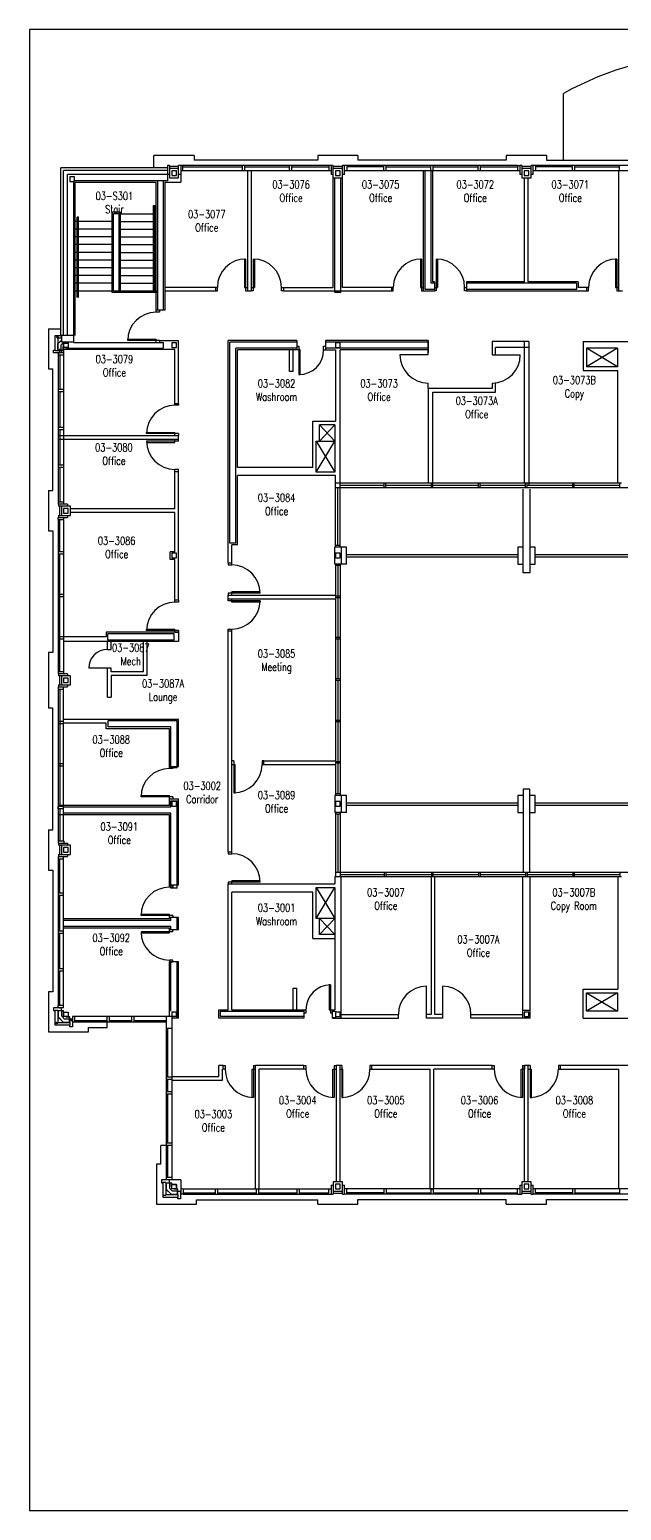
# Model space of a CAD drawing. Extents: x 11182 to 734459, y -1391328 to 152085.
# Drawn here: x 357205 to 376345, y -23176 to 24687 of the extents above; entities that cross this region are included whole.
import ezdxf
from ezdxf.enums import TextEntityAlignment as Align

# ---------------------------------------------------------------- set-up
doc = ezdxf.new("R2010")
doc.units = 0
doc.header["$LTSCALE"] = 500
doc.header["$MEASUREMENT"] = 0
doc.layers.add('0_Defpoints', color=106, linetype='CONTINUOUS', plot=False)
for name, color, linetype in [('0_room_data', 7, 'CONTINUOUS'), ('1_Wall_Exist', 251, 'CONTINUOUS'), ('3_Text', 7, 'CONTINUOUS')]:
    doc.layers.add(name, color=color, linetype=linetype)
doc.styles.add('1_200', font='simplex.shx', dxfattribs={"width": 0.75, "height": 460})

# ---------------------------------------------------------------- blocks, each defined once
blk = doc.blocks.new('room_data')
at = {"layer": '3_Text', "style": '1_200', "width": 0.75}
for tag, p in [('ROOMNUM', (0, 0)), ('ROOMUSE', (0, -575))]:
    blk.add_attdef(tag, text='', height=345, dxfattribs=at).set_placement(p, align=Align.MIDDLE_CENTER)

msp = doc.modelspace()

# ---------------------------------------------------------------- linework, layer by layer
at = {"layer": '0_Defpoints'}
msp.add_lwpolyline([(357205, 24687), (357205, -23176), (431175, -23176), (431175, 24687)], close=True, dxfattribs=at)
at = {"layer": '1_Wall_Exist'}
for p, q in [((374472, 20450), (374472, 22620)), ((362526, 20620), (361226, 20620)), ((361226, 20220), (361226, 20620)), ((362526, 20620), (362526, 20465)), ((367826, 20620), (366526, 20620)), ((366526, 20620), (366526, 20465)), ((367826, 20620), (367826, 20465)), ((373922, 20620), (372622, 20620)), ((372622, 20620), (372622, 20465)), ((373922, 20620), (373922, 20465)), ((358212, 14800), (358212, 20220)), ((361661, 20220), (358212, 20220)), ((358302, 14795), (358302, 20130)), ((361661, 20130), (358302, 20130)), ((361661, 20290), (361661, 20004)), ((361726, 20290), (361661, 20290)), ((361726, 20290), (361726, 19900)), ((362026, 20265), (361726, 20265)), ((362026, 20200), (361726, 20200)), ((361951, 20125), (361801, 20125)), ((361801, 20125), (361801, 19975)), ((361951, 19975), (361951, 20125)), ((362026, 19900), (362026, 20290)), ((362091, 20290), (362026, 20290)), ((366961, 20300), (362091, 20300)), ((362091, 20290), (362091, 19752)), ((366961, 20125), (362091, 20125)), ((362166, 20125), (362166, 20300)), ((362166, 20250), (364091, 20250)), ((366526, 20465), (362526, 20465)), ((364091, 20125), (364091, 20300)), ((364166, 20125), (364166, 20300)), ((364166, 20250), (365615, 20250)), ((364255, 20125), (364255, 16236)), ((364375, 20125), (364375, 16236)), ((365615, 20125), (365615, 20300)), ((365690, 20125), (365690, 20300)), ((365690, 20250), (366886, 20250)), ((366886, 20300), (366886, 20125)), ((366961, 20290), (366961, 20004)), ((367026, 20290), (366961, 20290)), ((367026, 16356), (367026, 20290)), ((367326, 20265), (367026, 20265)), ((367326, 20200), (367026, 20200)), ((367251, 20125), (367101, 20125)), ((367101, 20125), (367101, 19975)), ((367251, 19975), (367251, 20125)), ((367326, 16356), (367326, 20290)), ((367391, 20290), (367326, 20290)), ((372981, 20300), (367391, 20300)), ((367391, 20004), (367391, 20290)), ((373057, 20125), (367391, 20125)), ((367466, 20300), (367466, 20125)), ((368663, 20250), (367466, 20250)), ((372622, 20465), (367826, 20465)), ((368663, 20125), (368663, 20300)), ((368738, 20125), (368738, 20300)), ((368738, 20250), (370187, 20250)), ((369946, 16236), (369946, 20125)), ((369996, 16286), (369996, 20125)), ((370187, 20125), (370187, 20300)), ((370196, 16486), (370196, 20125)), ((370246, 16536), (370246, 20125)), ((370262, 20125), (370262, 20300)), ((370262, 20250), (371711, 20250)), ((371711, 20125), (371711, 20300)), ((371786, 20125), (371786, 20300)), ((371786, 20250), (372982, 20250)), ((372982, 20300), (372982, 20125)), ((372982, 20300), (373057, 20300)), ((373057, 20290), (373057, 20004)), ((373122, 20290), (373057, 20290)), ((373122, 20290), (373122, 19900)), ((373422, 20265), (373122, 20265)), ((373422, 20200), (373122, 20200)), ((373347, 20125), (373197, 20125)), ((373197, 20125), (373197, 19975)), ((373347, 19975), (373347, 20125)), ((373422, 19900), (373422, 20290)), ((373487, 20290), (373422, 20290)), ((379077, 20300), (373487, 20300)), ((373487, 20004), (373487, 20290)), ((379153, 20125), (373487, 20125)), ((373562, 20300), (373562, 20125)), ((374759, 20250), (373562, 20250)), ((373922, 20465), (378718, 20465)), ((374759, 20125), (374759, 20300)), ((374834, 20125), (374834, 20300)), ((374834, 20250), (376283, 20250)), ((376260, 16236), (376260, 20125)), ((376283, 20125), (376283, 20300)), ((358432, 14795), (358432, 20000)), ((361661, 20000), (358432, 20000)), ((358657, 19925), (358507, 19925)), ((358507, 19925), (358507, 19775)), ((358507, 19775), (358657, 19775)), ((358632, 14795), (358632, 19800)), ((361661, 19800), (358632, 19800)), ((358657, 19775), (358657, 19925)), ((358682, 14795), (358682, 19750)), ((361294, 19750), (358682, 19750)), ((361294, 15554), (361294, 19750)), ((361345, 19800), (361345, 15617)), ((361527, 19800), (361527, 15617)), ((361576, 19752), (362091, 19752)), ((361576, 19752), (361576, 15617)), ((361726, 20004), (361661, 20004)), ((361661, 20000), (361661, 19800)), ((361726, 19900), (362026, 19900)), ((361801, 19975), (361951, 19975)), ((362091, 20004), (362026, 20004)), ((367026, 20004), (366961, 20004)), ((367026, 19900), (367326, 19900)), ((367076, 16186), (367076, 19900)), ((367101, 19975), (367251, 19975)), ((367276, 16186), (367276, 19900)), ((367391, 20004), (367326, 20004)), ((373122, 20004), (373057, 20004)), ((373122, 19900), (373422, 19900)), ((373197, 19975), (373347, 19975)), ((373212, 16536), (373212, 19900)), ((373332, 16536), (373332, 19900)), ((373487, 20004), (373422, 20004)), ((359877, 16187), (359877, 18787)), ((360143, 18787), (359877, 18787)), ((359914, 16237), (359914, 18737)), ((360106, 18737), (359914, 18737)), ((360106, 16237), (360106, 18737)), ((360143, 16237), (360143, 18787)), ((360143, 18737), (361282, 18737)), ((361207, 16237), (361207, 19001)), ((361207, 19001), (361257, 19001)), ((361257, 16187), (361257, 19001)), ((359877, 18487), (358682, 18487)), ((359877, 18237), (358682, 18237)), ((358739, 16029), (358739, 18629)), ((358789, 18629), (358739, 18629)), ((358789, 16029), (358789, 18629)), ((360143, 18487), (361282, 18487)), ((360143, 18237), (361282, 18237)), ((359877, 17987), (358682, 17987)), ((359877, 17737), (358682, 17737)), ((359916, 18079), (359914, 18079)), ((360143, 17987), (361282, 17987)), ((360143, 17737), (361282, 17737)), ((359877, 17487), (358682, 17487)), ((359877, 17237), (358682, 17237)), ((360143, 17487), (361282, 17487)), ((360143, 17237), (361282, 17237)), ((364152, 17271), (364152, 16356)), ((364192, 17271), (364152, 17271)), ((364192, 17271), (364192, 16241)), ((364437, 17271), (364477, 17271)), ((364437, 17271), (364437, 16241)), ((364477, 17271), (364477, 16356)), ((369843, 17271), (369843, 16356)), ((369883, 17271), (369843, 17271)), ((369883, 17271), (369883, 16241)), ((370358, 17271), (370398, 17271)), ((370358, 17271), (370358, 16241)), ((370398, 17271), (370398, 16356)), ((376158, 17271), (376158, 16356)), ((376198, 17271), (376158, 17271)), ((376198, 17271), (376198, 16241)), ((359877, 16987), (358682, 16987)), ((360143, 16987), (361282, 16987)), ((359877, 16737), (358682, 16737)), ((359877, 16487), (358682, 16487)), ((360143, 16737), (361282, 16737)), ((360143, 16487), (361282, 16487)), ((363277, 16356), (361576, 16356)), ((363215, 16356), (363215, 16236)), ((363277, 16241), (363277, 16356)), ((364152, 16356), (364255, 16356)), ((364375, 16356), (364477, 16356)), ((365352, 16356), (367026, 16356)), ((365352, 16241), (365352, 16356)), ((365415, 16356), (365415, 16236)), ((368968, 16356), (367326, 16356)), ((368906, 16356), (368906, 16236)), ((368968, 16241), (368968, 16356)), ((369843, 16356), (369946, 16356)), ((370296, 16286), (369996, 16286)), ((370296, 16486), (370196, 16486)), ((370296, 16536), (370246, 16536)), ((370296, 16536), (370296, 16236)), ((370296, 16356), (370398, 16356)), ((371273, 16356), (371336, 16356)), ((371273, 16241), (371273, 16356)), ((373212, 16536), (371336, 16536)), ((371336, 16536), (371336, 16236)), ((374896, 16486), (371336, 16486)), ((374896, 16286), (371336, 16286)), ((374945, 16536), (373332, 16536)), ((374896, 16486), (374896, 16286)), ((374945, 16536), (374945, 16356)), ((375283, 16356), (374945, 16356)), ((375220, 16356), (375220, 16236)), ((375283, 16241), (375283, 16356)), ((376158, 16356), (376260, 16356)), ((359877, 16237), (358682, 16237)), ((361332, 16187), (359877, 16187)), ((361332, 16237), (359914, 16237)), ((363215, 16236), (361576, 16236)), ((363215, 16241), (363277, 16241)), ((364192, 16241), (364255, 16241)), ((364375, 16236), (364255, 16236)), ((364437, 16241), (364375, 16241)), ((365415, 16241), (365352, 16241)), ((368906, 16236), (365415, 16236)), ((367276, 16186), (367076, 16186)), ((368906, 16241), (368968, 16241)), ((369883, 16241), (369946, 16241)), ((370296, 16236), (369946, 16236)), ((370358, 16241), (370296, 16241)), ((371336, 16241), (371273, 16241)), ((375220, 16236), (371336, 16236)), ((375220, 16241), (375283, 16241)), ((376198, 16241), (376260, 16241)), ((376380, 16236), (376260, 16236)), ((361576, 15617), (361294, 15617)), ((361409, 15554), (361294, 15554)), ((361409, 15617), (361409, 15554)), ((357812, 15020), (357812, 13720)), ((357812, 15020), (358212, 15020)), ((358032, 14325), (358032, 14800)), ((358032, 14800), (358233, 14800)), ((358074, 14759), (358127, 14759)), ((358074, 14759), (358074, 14748)), ((358074, 14748), (358127, 14748)), ((358100, 14800), (358100, 14711)), ((358237, 14711), (358100, 14711)), ((358121, 14711), (358121, 14325)), ((358123, 14709), (358123, 14530)), ((358237, 14709), (358123, 14709)), ((358123, 14530), (358237, 14644)), ((358123, 14528), (358237, 14641)), ((358123, 14344), (358123, 14528)), ((358127, 14759), (358127, 14748)), ((358231, 14500), (358326, 14595)), ((358231, 14334), (358231, 14500)), ((358233, 14711), (358233, 14800)), ((358637, 14795), (358237, 14795)), ((358237, 14795), (358237, 14595)), ((358237, 14595), (358637, 14595)), ((358296, 14337), (358296, 14444)), ((358302, 14450), (358306, 14450)), ((358306, 14450), (358306, 14325)), ((358307, 14416), (358307, 14556)), ((358312, 14561), (358452, 14561)), ((358452, 14411), (358312, 14411)), ((358313, 14555), (358451, 14555)), ((358313, 14417), (358313, 14555)), ((358451, 14417), (358313, 14417)), ((358382, 14395), (361527, 14395)), ((358451, 14555), (358451, 14417)), ((358457, 14556), (358457, 14416)), ((358632, 14577), (361527, 14577)), ((358637, 14595), (358637, 14795)), ((360379, 14639), (360379, 14679)), ((360379, 14679), (361294, 14679)), ((361409, 14639), (360379, 14639)), ((361294, 14577), (361294, 14679)), ((361409, 14639), (361409, 14577)), ((362026, 14627), (361409, 14627)), ((361527, 14577), (361527, 14395)), ((361951, 14561), (361801, 14561)), ((361801, 14561), (361801, 14411)), ((361801, 14411), (361951, 14411)), ((361951, 14411), (361951, 14561)), ((362026, 12607), (362026, 14627)), ((363626, 7448), (363626, 14636)), ((365851, 14636), (363626, 14636)), ((363676, 8086), (363676, 14586)), ((365851, 14586), (363676, 14586)), ((363876, 8086), (363876, 14386)), ((365851, 14386), (363876, 14386)), ((365851, 14636), (365851, 14336)), ((365851, 14451), (365914, 14451)), ((365914, 14451), (365914, 13536)), ((366714, 14451), (366776, 14451)), ((366714, 14336), (366714, 14451)), ((366776, 14636), (366776, 14336)), ((370096, 14636), (366776, 14636)), ((370096, 14586), (366776, 14586)), ((370096, 14386), (366776, 14386)), ((367251, 14561), (367101, 14561)), ((367101, 14561), (367101, 14411)), ((367101, 14411), (367251, 14411)), ((367251, 14411), (367251, 14561)), ((370096, 14636), (370095, 14251)), ((370095, 14176), (370096, 14386)), ((370096, 14336), (370096, 14636)), ((373347, 14611), (372162, 14611)), ((372162, 14611), (372162, 14176)), ((372277, 14176), (372277, 14411)), ((373347, 14411), (372277, 14411)), ((373197, 14611), (373197, 10036)), ((373347, 14611), (373347, 9961)), ((375105, 14611), (378178, 14611)), ((375105, 14611), (375105, 13671)), ((376220, 14386), (375220, 14386)), ((376220, 14386), (375220, 13786)), ((376220, 13786), (375220, 14386)), ((375220, 14386), (375220, 13786)), ((376220, 14386), (376220, 13786)), ((357982, 14325), (358043, 14325)), ((357982, 14236), (357982, 14325)), ((358307, 14236), (357982, 14236)), ((358043, 14325), (358033, 14312)), ((358033, 14312), (358121, 14312)), ((358111, 14325), (358306, 14325)), ((358111, 14325), (358121, 14312)), ((358129, 14325), (358129, 14329)), ((358132, 14272), (358132, 9352)), ((358307, 14161), (358132, 14161)), ((358135, 14335), (358294, 14335)), ((358199, 14347), (358171, 14347)), ((358171, 14347), (358171, 14335)), ((358199, 14335), (358171, 14335)), ((358197, 14242), (358173, 14242)), ((358177, 14335), (358177, 14347)), ((358178, 14247), (358177, 14242)), ((358177, 14242), (358177, 14242)), ((358193, 14350), (358178, 14350)), ((358178, 14247), (358178, 14350)), ((358193, 14247), (358178, 14247)), ((358191, 14328), (358179, 14328)), ((358191, 14320), (358179, 14320)), ((358188, 14316), (358182, 14316)), ((358182, 14161), (358182, 13052)), ((358193, 14247), (358193, 14350)), ((358193, 14335), (358193, 14347)), ((358193, 14247), (358194, 14242)), ((358194, 14242), (358194, 14242)), ((358199, 14335), (358199, 14347)), ((358232, 14325), (358232, 14235)), ((361906, 14345), (358307, 14345)), ((358307, 14345), (358307, 9352)), ((361906, 12544), (361906, 14345)), ((363926, 10536), (363926, 14336)), ((365954, 14336), (363926, 14336)), ((365606, 13636), (365606, 14336)), ((365726, 13636), (365726, 14336)), ((365954, 13536), (365954, 14336)), ((366714, 14336), (367101, 14336)), ((367101, 14336), (367101, 12036)), ((367251, 7961), (367251, 14336)), ((370096, 14336), (367251, 14336)), ((370095, 14176), (369181, 14176)), ((372162, 14176), (373076, 14176)), ((357812, 13720), (357957, 13720)), ((357957, 9787), (357957, 13720)), ((365726, 13636), (365606, 13636)), ((365914, 13536), (365954, 13536)), ((375105, 13671), (376230, 13671)), ((376220, 13786), (375220, 13786)), ((376230, 10036), (376230, 13671)), ((358307, 13052), (358132, 13052)), ((358307, 12977), (358132, 12977)), ((358182, 12977), (358182, 11831)), ((370092, 13092), (370093, 13262)), ((372162, 13092), (370092, 13092)), ((370092, 13092), (370092, 10036)), ((370249, 9886), (370249, 12972)), ((370249, 12972), (372277, 12972)), ((372162, 13262), (372162, 13092)), ((372277, 12972), (372277, 13269)), ((361906, 12607), (362026, 12607)), ((362021, 12544), (361906, 12544)), ((362021, 12607), (362021, 12544)), ((366361, 12036), (367101, 12036)), ((366361, 10536), (366361, 12036)), ((358307, 11831), (358132, 11831)), ((358307, 11756), (358132, 11756)), ((358157, 11567), (362026, 11567)), ((358182, 11756), (358182, 10610)), ((360991, 11629), (360991, 11669)), ((360991, 11669), (361906, 11669)), ((362021, 11629), (360991, 11629)), ((361906, 11567), (361906, 11669)), ((362021, 11629), (362021, 11567)), ((362026, 11447), (362026, 11567)), ((367076, 11911), (366576, 11386)), ((366576, 11911), (367076, 11386)), ((366576, 11386), (366576, 11911)), ((367076, 11911), (366576, 11911)), ((367076, 11911), (367076, 10386)), ((358157, 11447), (362026, 11447)), ((362021, 11384), (360991, 11384)), ((360991, 11384), (360991, 11344)), ((360991, 11344), (361906, 11344)), ((361906, 11344), (361906, 11447)), ((362021, 11384), (362021, 11447)), ((366476, 10386), (366476, 11386)), ((366476, 10386), (367076, 11386)), ((366476, 11386), (367076, 10386)), ((366476, 11386), (367076, 11386)), ((358307, 10610), (358132, 10610)), ((358307, 10535), (358132, 10535)), ((358182, 10535), (358182, 9427)), ((366361, 10536), (363926, 10536)), ((361906, 9197), (361906, 10469)), ((362021, 10469), (361906, 10469)), ((361906, 10407), (362026, 10407)), ((362021, 10407), (362021, 10469)), ((362026, 6244), (362026, 10407)), ((367101, 10271), (363926, 10271)), ((363926, 8036), (363926, 10271)), ((367076, 10386), (366476, 10386)), ((367101, 7961), (367101, 10271)), ((357812, 9787), (357812, 8487)), ((357812, 9787), (357957, 9787)), ((367101, 10036), (370248, 10036)), ((367101, 9886), (379411, 9886)), ((367176, 8011), (367176, 9886)), ((367251, 9961), (368675, 9961)), ((368675, 9886), (368675, 10036)), ((368725, 9886), (368725, 10036)), ((368725, 9961), (370199, 9961)), ((370199, 9886), (370199, 10036)), ((370249, 10036), (376344, 10036)), ((370249, 9961), (371723, 9961)), ((371723, 9886), (371723, 10036)), ((371773, 9886), (371773, 10036)), ((371773, 9961), (373247, 9961)), ((373165, 7133), (373165, 9832)), ((373247, 9886), (373247, 10036)), ((373297, 9886), (373297, 10036)), ((373297, 9961), (374771, 9961)), ((373380, 9832), (373380, 7133)), ((374771, 9886), (374771, 10036)), ((374821, 9886), (374821, 10036)), ((374821, 9961), (376295, 9961)), ((376295, 9886), (376295, 10036)), ((358132, 9427), (358307, 9427)), ((358428, 9352), (358132, 9352)), ((358142, 9352), (358142, 9287)), ((358532, 9287), (358142, 9287)), ((358167, 9287), (358167, 8987)), ((358232, 9287), (358232, 8987)), ((358457, 9212), (358307, 9212)), ((358307, 9212), (358307, 9062)), ((358428, 9352), (358428, 9287)), ((358457, 9062), (358457, 9212)), ((358532, 8987), (358532, 9287)), ((361906, 9197), (358532, 9197)), ((358132, 8839), (358132, 3869)), ((358133, 8922), (358428, 8922)), ((358133, 8847), (358133, 8922)), ((358133, 8847), (358308, 8847)), ((358142, 8987), (358532, 8987)), ((358142, 8987), (358142, 8922)), ((358183, 7803), (358183, 8847)), ((358307, 9062), (358457, 9062)), ((358307, 8833), (358307, 3869)), ((358308, 8847), (358308, 8922)), ((358428, 8987), (358428, 8922)), ((361906, 9077), (358532, 9077)), ((361906, 7811), (361906, 9077)), ((357812, 8487), (357957, 8487)), ((357957, 8487), (357957, 4553)), ((358307, 7803), (358132, 7803)), ((358132, 7803), (358132, 7728)), ((358307, 7728), (358132, 7728)), ((358183, 3944), (358183, 7728)), ((358307, 7803), (358307, 7728)), ((361751, 7561), (361751, 7811)), ((361906, 7811), (361751, 7811)), ((361951, 7761), (361801, 7761)), ((361801, 7761), (361801, 7611)), ((361951, 7611), (361951, 7761)), ((363876, 8086), (363676, 8086)), ((363926, 8036), (363746, 8036)), ((363746, 7385), (363746, 8036)), ((367076, 7411), (367076, 7961)), ((367459, 7961), (367076, 7961)), ((367251, 8011), (367101, 8011)), ((367251, 7761), (367101, 7761)), ((367101, 7761), (367101, 7611)), ((367251, 7611), (367251, 7761)), ((367284, 7961), (367284, 7411)), ((367459, 7411), (367459, 7961)), ((367459, 7726), (372990, 7726)), ((373165, 7961), (372990, 7961)), ((372990, 7961), (372990, 7411)), ((373555, 7961), (373380, 7961)), ((373555, 7411), (373555, 7961)), ((373555, 7726), (379086, 7726)), ((361906, 7561), (361751, 7561)), ((361801, 7611), (361951, 7611)), ((361906, 6181), (361906, 7561)), ((363626, 7448), (363746, 7448)), ((363631, 7448), (363631, 7385)), ((363631, 7385), (363746, 7385)), ((367459, 7411), (367076, 7411)), ((367101, 7611), (367251, 7611)), ((367101, 7411), (367101, -67)), ((367251, 7361), (367101, 7361)), ((367176, 7361), (367176, 3697)), ((367251, 7411), (367251, -67)), ((367459, 7646), (372990, 7646)), ((372990, 7411), (373165, 7411)), ((373380, 7411), (373555, 7411)), ((373555, 7646), (379086, 7646)), ((373380, 7133), (373165, 7133)), ((358307, 6433), (358132, 6433)), ((358307, 6358), (358132, 6358)), ((362026, 6244), (361906, 6244)), ((362021, 6244), (362021, 6181)), ((363626, 6408), (367101, 6408)), ((363626, 6288), (363626, 6408)), ((363626, 6288), (367101, 6288)), ((364661, 6470), (363631, 6470)), ((363631, 6470), (363631, 6408)), ((363631, 6225), (363631, 6288)), ((364661, 6225), (363631, 6225)), ((364661, 6510), (363746, 6510)), ((363746, 6408), (363746, 6510)), ((363746, 6185), (363746, 6288)), ((364661, 6470), (364661, 6510)), ((364661, 6225), (364661, 6185)), ((367251, 6373), (367101, 6373)), ((367251, 6323), (367101, 6323)), ((362021, 6181), (361906, 6181)), ((364661, 6185), (363746, 6185)), ((360991, 5266), (360991, 5306)), ((360991, 5306), (361906, 5306)), ((362021, 5266), (360991, 5266)), ((361906, 5204), (361906, 5306)), ((362021, 5266), (362021, 5204)), ((363631, 5248), (363631, 5310)), ((363631, 5310), (363746, 5310)), ((363746, -1950), (363746, 5310)), ((358307, 5062), (358132, 5062)), ((358307, 4987), (358132, 4987)), ((359682, 5062), (358308, 5062)), ((362026, 4908), (358308, 4908)), ((362026, 5208), (359682, 5208)), ((359682, 5208), (359682, 5062)), ((359728, 4654), (359728, 4908)), ((361876, 5156), (359732, 5156)), ((359732, 4956), (359732, 5156)), ((361876, 4956), (359732, 4956)), ((359848, 4654), (359848, 4908)), ((360886, 3932), (360886, 4908)), ((361006, 3812), (361006, 4908)), ((361876, 4956), (361876, 5156)), ((362021, 5204), (361906, 5204)), ((362026, 5208), (362026, 4908)), ((363626, -1887), (363626, 5248)), ((363746, 5248), (363631, 5248)), ((367251, 5035), (367101, 5035)), ((367251, 4985), (367101, 4985)), ((357812, 4554), (357812, 2754)), ((357957, 4554), (357812, 4554)), ((359728, 4654), (359848, 4654)), ((358132, 3944), (358308, 3944)), ((358428, 3869), (358132, 3869)), ((358142, 3869), (358142, 3804)), ((358428, 3869), (358428, 3804)), ((359848, 4044), (359118, 4044)), ((359728, 3114), (359728, 4044)), ((359848, 3932), (359848, 4044)), ((360886, 3932), (359848, 3932)), ((358132, 3439), (358132, -1546)), ((358132, 3364), (358308, 3364)), ((358133, 3439), (358428, 3439)), ((358532, 3804), (358142, 3804)), ((358142, 3504), (358142, 3439)), ((358142, 3504), (358532, 3504)), ((358167, 3804), (358167, 3504)), ((358183, 3364), (358183, -421)), ((358232, 3804), (358232, 3504)), ((358457, 3729), (358307, 3729)), ((358307, 3729), (358307, 3579)), ((358307, 3579), (358457, 3579)), ((358307, 3364), (358307, 3439)), ((358307, -1546), (358307, 3360)), ((358428, 3504), (358428, 3439)), ((358457, 3579), (358457, 3729)), ((358532, 3504), (358532, 3804)), ((361006, 3812), (359848, 3812)), ((359848, 3812), (359848, 3114)), ((367251, 3697), (367101, 3697)), ((367251, 3647), (367101, 3647)), ((367176, 3647), (367176, -17)), ((359728, 3114), (359848, 3114)), ((357957, 2754), (357812, 2754)), ((357957, -1179), (357957, 2754)), ((358307, 2320), (358132, 2320)), ((358307, 2245), (358132, 2245)), ((362026, 2388), (358307, 2388)), ((359682, 2268), (358307, 2268)), ((359682, 2088), (359682, 2268)), ((361726, 2088), (359682, 2088)), ((361976, 2347), (359732, 2347)), ((359732, 2347), (359732, 2147)), ((361776, 2147), (359732, 2147)), ((361726, 804), (361726, 2088)), ((361776, 833), (361776, 2147)), ((361976, 833), (361976, 2347)), ((362026, 867), (362026, 2388)), ((367251, 2359), (367101, 2359)), ((367251, 2309), (367101, 2309)), ((363809, 1051), (363746, 1051)), ((363809, 1051), (363809, 21)), ((364786, 1051), (364724, 1051)), ((364724, 1051), (364724, 936)), ((364786, 1056), (367101, 1056)), ((364786, 936), (364786, 1056)), ((367251, 1021), (367101, 1021)), ((367251, 971), (367101, 971)), ((358307, 950), (358132, 950)), ((358307, 875), (358132, 875)), ((361726, 867), (362026, 867)), ((361841, 804), (361726, 804)), ((361776, 833), (361976, 833)), ((361841, 867), (361841, 804)), ((363746, 936), (363849, 936)), ((363849, 21), (363849, 936)), ((364724, 936), (367101, 936)), ((363809, 21), (363849, 21)), ((373380, 138), (373165, 138)), ((373165, 138), (373165, -2542)), ((373380, -2542), (373380, 138)), ((358307, -421), (358132, -421)), ((358132, -496), (358132, -421)), ((361726, -392), (358157, -392)), ((358307, -496), (358307, -421)), ((361776, -442), (358308, -442)), ((360811, -111), (360811, -71)), ((360811, -71), (361726, -71)), ((361841, -111), (360811, -111)), ((361726, -392), (361726, -71)), ((361726, -173), (362026, -173)), ((361776, -442), (361776, -236)), ((361776, -236), (361976, -236)), ((361951, -267), (361801, -267)), ((361801, -267), (361801, -417)), ((361801, -417), (361951, -417)), ((361841, -111), (361841, -173)), ((361951, -417), (361951, -267)), ((361976, -3068), (361976, -236)), ((362026, -2970), (362026, -173)), ((367459, -67), (367076, -67)), ((367076, -67), (367076, -617)), ((367251, -17), (367101, -17)), ((367251, -267), (367101, -267)), ((367101, -267), (367101, -417)), ((367101, -417), (367251, -417)), ((367251, -417), (367251, -267)), ((367284, -67), (367284, -617)), ((367459, -617), (367459, -67)), ((367459, -302), (372990, -302)), ((367459, -382), (372990, -382)), ((373165, -67), (372990, -67)), ((372990, -67), (372990, -617)), ((373555, -67), (373380, -67)), ((373555, -617), (373555, -67)), ((373555, -302), (379086, -302)), ((373555, -382), (379086, -382)), ((358307, -496), (358132, -496)), ((361726, -692), (358157, -692)), ((358183, -496), (358183, -1539)), ((361776, -642), (358308, -642)), ((361726, -3031), (361726, -692)), ((361776, -3068), (361776, -642)), ((367459, -617), (367076, -617)), ((367101, -617), (367101, -2692)), ((367251, -667), (367101, -667)), ((367176, -667), (367176, -2542)), ((367251, -617), (367251, -2692)), ((372990, -617), (373165, -617)), ((373380, -617), (373555, -617)), ((357812, -1179), (357812, -2479)), ((357812, -1179), (357957, -1179)), ((358132, -1614), (358428, -1614)), ((358133, -1539), (358308, -1539)), ((358133, -1539), (358133, -1614)), ((358142, -1614), (358142, -1679)), ((358532, -1679), (358142, -1679)), ((358167, -1679), (358167, -1979)), ((358232, -1679), (358232, -1979)), ((358457, -1754), (358307, -1754)), ((358307, -1754), (358307, -1904)), ((358307, -1904), (358457, -1904)), ((358308, -1539), (358308, -1614)), ((358428, -1614), (358428, -1679)), ((358457, -1904), (358457, -1754)), ((358532, -1979), (358532, -1679)), ((363626, -1887), (363746, -1887)), ((363631, -1887), (363631, -1950)), ((358132, -2044), (358428, -2044)), ((358132, -2044), (358132, -6849)), ((358132, -2119), (358307, -2119)), ((358142, -1979), (358142, -2044)), ((358142, -1979), (358532, -1979)), ((358182, -3228), (358182, -2119)), ((358307, -2119), (358307, -2044)), ((358307, -6928), (358307, -2126)), ((358428, -1979), (358428, -2044)), ((363631, -1950), (363746, -1950)), ((357812, -2479), (357957, -2479)), ((357957, -2479), (357957, -6413)), ((364661, -2865), (363631, -2865)), ((363631, -2865), (363631, -2927)), ((364661, -2825), (363746, -2825)), ((363746, -2927), (363746, -2825)), ((364661, -2865), (364661, -2825)), ((367076, -2692), (370248, -2692)), ((367076, -2692), (367076, -2927)), ((367101, -2542), (379411, -2542)), ((367251, -2617), (368675, -2617)), ((367276, -2692), (367276, -7267)), ((368675, -2542), (368675, -2692)), ((368725, -2542), (368725, -2692)), ((368725, -2617), (370199, -2617)), ((370191, -2692), (370191, -7147)), ((370199, -2542), (370199, -2692)), ((370249, -2542), (370249, -2692)), ((370249, -2617), (371723, -2617)), ((370249, -2692), (376344, -2692)), ((370306, -7147), (370306, -2692)), ((371723, -2542), (371723, -2692)), ((371773, -2542), (371773, -2692)), ((371773, -2617), (373247, -2617)), ((373147, -2692), (373147, -7267)), ((373247, -2542), (373247, -2692)), ((373297, -2542), (373297, -2692)), ((373297, -2617), (374771, -2617)), ((373397, -7267), (373397, -2692)), ((374771, -2542), (374771, -2692)), ((374821, -2542), (374821, -2692)), ((374821, -2617), (376295, -2617)), ((376230, -2692), (376230, -6327)), ((376295, -2542), (376295, -2692)), ((358307, -3228), (358132, -3228)), ((358307, -3303), (358132, -3303)), ((358182, -4449), (358182, -3303)), ((361726, -2968), (361841, -2968)), ((362026, -2970), (361726, -2970)), ((361841, -3031), (361726, -3031)), ((361976, -3068), (361776, -3068)), ((361841, -2968), (361841, -3031)), ((363626, -2927), (367076, -2927)), ((363626, -6992), (363626, -2927)), ((366361, -3192), (363746, -3192)), ((363746, -6992), (363746, -3192)), ((366361, -4692), (366361, -3192)), ((366476, -3042), (367076, -4042)), ((366476, -4042), (367076, -3042)), ((366476, -4042), (366476, -3042)), ((366476, -3042), (367076, -3042)), ((367076, -3042), (367076, -6992)), ((361726, -4058), (358307, -4058)), ((361776, -4108), (358307, -4108)), ((360811, -3946), (360811, -3906)), ((360811, -3906), (361726, -3906)), ((361841, -3946), (360811, -3946)), ((361726, -4058), (361726, -3906)), ((362026, -4008), (361726, -4008)), ((361776, -4108), (361776, -4008)), ((361841, -3946), (361841, -4008)), ((361976, -4408), (361976, -4008)), ((362026, -4408), (362026, -4008)), ((367076, -4042), (366476, -4042)), ((366576, -4567), (366576, -4042)), ((367076, -4042), (366576, -4567)), ((366576, -4042), (367076, -4567)), ((358307, -4449), (358132, -4449)), ((358307, -4524), (358132, -4524)), ((358182, -5670), (358182, -4524)), ((361776, -4308), (358307, -4308)), ((361726, -4358), (358307, -4358)), ((361841, -4471), (360811, -4471)), ((360811, -4471), (360811, -4511)), ((360811, -4511), (361726, -4511)), ((361726, -4511), (361726, -4358)), ((362026, -4408), (361726, -4408)), ((361776, -4408), (361776, -4308)), ((361841, -4471), (361841, -4408)), ((366361, -4692), (367057, -4692)), ((367076, -4567), (366576, -4567)), ((358307, -5670), (358132, -5670)), ((361726, -5386), (361726, -5448)), ((361841, -5386), (361726, -5386)), ((361726, -5448), (361841, -5448)), ((361726, -7217), (361726, -5450)), ((362026, -5450), (361726, -5450)), ((361776, -7042), (361776, -5450)), ((361841, -5448), (361841, -5386)), ((361976, -7242), (361976, -5450)), ((362026, -7267), (362026, -5450)), ((358307, -5745), (358132, -5745)), ((358182, -6853), (358182, -5745)), ((366899, -6192), (366899, -6992)), ((366939, -6192), (366899, -6192)), ((366939, -6192), (366939, -7107)), ((357812, -6413), (357812, -7713)), ((357957, -6413), (357812, -6413)), ((365726, -6292), (365846, -6292)), ((365726, -6992), (365726, -6292)), ((365846, -6992), (365846, -6292)), ((370046, -7267), (370046, -6233)), ((370566, -7267), (370566, -6233)), ((375105, -6327), (376230, -6327)), ((375105, -7267), (375105, -6327)), ((375220, -6442), (376220, -7042)), ((375220, -6442), (376220, -6442)), ((376220, -6442), (375220, -7042)), ((375220, -7042), (375220, -6442)), ((376220, -6442), (376220, -7042)), ((358307, -6928), (357982, -6928)), ((357982, -6928), (357982, -7017)), ((357982, -7017), (358042, -7017)), ((358032, -7492), (358032, -7017)), ((358033, -7004), (358121, -7004)), ((358042, -7017), (358033, -7004)), ((358111, -7017), (358121, -7004)), ((358111, -7017), (358307, -7017)), ((358121, -7017), (358121, -7424)), ((358124, -7017), (358124, -7221)), ((358128, -7021), (358128, -7017)), ((358307, -6853), (358132, -6853)), ((358132, -6928), (358132, -6853)), ((358295, -7027), (358134, -7027)), ((358197, -6935), (358173, -6935)), ((358177, -6935), (358177, -6935)), ((358178, -6940), (358177, -6935)), ((358193, -6940), (358178, -6940)), ((358193, -6940), (358194, -6935)), ((358194, -6935), (358194, -6935)), ((358232, -7017), (358232, -6928)), ((358232, -7027), (358232, -7194)), ((358297, -7136), (358297, -7029)), ((358307, -7142), (358303, -7142)), ((358307, -7212), (358307, -7017)), ((358312, -7067), (358452, -7067)), ((358313, -7211), (358313, -7073)), ((358313, -7073), (358451, -7073)), ((358451, -7073), (358451, -7211)), ((358457, -7072), (358457, -7212)), ((361801, -7067), (361801, -12418)), ((361951, -7067), (361801, -7067)), ((361951, -7217), (361951, -7067)), ((363326, -7267), (363326, -6992)), ((363326, -6992), (363626, -6992)), ((363376, -7042), (366076, -7042)), ((363376, -7217), (363376, -7042)), ((363746, -6992), (366139, -6992)), ((366076, -6992), (366076, -7267)), ((366139, -7107), (366076, -7107)), ((366139, -6992), (366139, -7107)), ((366899, -6992), (367076, -6992)), ((367001, -7107), (366939, -7107)), ((367001, -7267), (367001, -6992)), ((367001, -7042), (367101, -7042)), ((367101, -7042), (367101, -7242)), ((367276, -7067), (367101, -7067)), ((367251, -7217), (367251, -7067)), ((367268, -7147), (369132, -7147)), ((369132, -7267), (369132, -7147)), ((370191, -7147), (370046, -7147)), ((370566, -7147), (370306, -7147)), ((371472, -7147), (373147, -7147)), ((371480, -7267), (371480, -7147)), ((373397, -7017), (373147, -7017)), ((373347, -7067), (373197, -7067)), ((373197, -7067), (373197, -7217)), ((373347, -7217), (373347, -7067)), ((376220, -7042), (375220, -7042)), ((358032, -7424), (358121, -7424)), ((358507, -7492), (358032, -7492)), ((358073, -7397), (358084, -7397)), ((358073, -7450), (358073, -7397)), ((358073, -7450), (358084, -7450)), ((358084, -7450), (358084, -7397)), ((358121, -7403), (358507, -7403)), ((358302, -7402), (358122, -7223)), ((358122, -7223), (358122, -7402)), ((358122, -7402), (358302, -7402)), ((358304, -7401), (358124, -7221)), ((358337, -7293), (358232, -7188)), ((358488, -7401), (358304, -7401)), ((358452, -7217), (358312, -7217)), ((358451, -7211), (358313, -7211)), ((358498, -7293), (358331, -7293)), ((358382, -7222), (358382, -7218)), ((358382, -7218), (358507, -7218)), ((358495, -7228), (358388, -7228)), ((358584, -7332), (358482, -7332)), ((358482, -7332), (358482, -7347)), ((358584, -7347), (358482, -7347)), ((358485, -7325), (358485, -7354)), ((358497, -7325), (358485, -7325)), ((358497, -7331), (358485, -7331)), ((358497, -7348), (358485, -7348)), ((358485, -7354), (358497, -7354)), ((358497, -7390), (358497, -7230)), ((358497, -7325), (358497, -7354)), ((358507, -7396), (358503, -7396)), ((358504, -7333), (358504, -7345)), ((358507, -7413), (358507, -7218)), ((358507, -7292), (358596, -7292)), ((358507, -7413), (358520, -7403)), ((358507, -7542), (358507, -7482)), ((358507, -7482), (358520, -7492)), ((358596, -7542), (358507, -7542)), ((358512, -7333), (358512, -7345)), ((358516, -7336), (358516, -7343)), ((358520, -7492), (358520, -7403)), ((358584, -7332), (358589, -7331)), ((358584, -7332), (358584, -7347)), ((358584, -7347), (358589, -7348)), ((358590, -7331), (358589, -7331)), ((358590, -7348), (358589, -7348)), ((358590, -7327), (358590, -7351)), ((361951, -7217), (358596, -7217)), ((358596, -7217), (358596, -7542)), ((361626, -7392), (358596, -7392)), ((358671, -7392), (358671, -7217)), ((358671, -7342), (359712, -7342)), ((359112, -7568), (359712, -7568)), ((359112, -7713), (359112, -7568)), ((359712, -7568), (359712, -7217)), ((359787, -7392), (359787, -7217)), ((359787, -7342), (360511, -7342)), ((360511, -7392), (360511, -7217)), ((360586, -7392), (360586, -7217)), ((360586, -7342), (361626, -7342)), ((361626, -7217), (361626, -12496)), ((361626, -7587), (361801, -7587)), ((361676, -9172), (361676, -7587)), ((362026, -7267), (361801, -7267)), ((366076, -7267), (363326, -7267)), ((366076, -7217), (363376, -7217)), ((367001, -7242), (367101, -7242)), ((367001, -7267), (369132, -7267)), ((367101, -7217), (367251, -7217)), ((370566, -7267), (370046, -7267)), ((373397, -7267), (371480, -7267)), ((373197, -7217), (373347, -7217)), ((375105, -7267), (378178, -7267)), ((357812, -7713), (359112, -7713)), ((363326, -9149), (363326, -8792)), ((363466, -8792), (363326, -8792)), ((363446, -9269), (363446, -8912)), ((363528, -8912), (363446, -8912)), ((363466, -8912), (363466, -8792)), ((363466, -8797), (363528, -8797)), ((363528, -8797), (363528, -8912)), ((364403, -9827), (364403, -8912)), ((364403, -8912), (364506, -8912)), ((364443, -8797), (364443, -9827)), ((364443, -8797), (364506, -8797)), ((364506, -12785), (364506, -8792)), ((366076, -8792), (364506, -8792)), ((364626, -12785), (364626, -8912)), ((366139, -8912), (364626, -8912)), ((366076, -8912), (366076, -8792)), ((366076, -8797), (366139, -8797)), ((366139, -8797), (366139, -8912)), ((367014, -9827), (367014, -8912)), ((367014, -8912), (367116, -8912)), ((367054, -8797), (367054, -9827)), ((367054, -8797), (367116, -8797)), ((367116, -8792), (367116, -12560)), ((367236, -8792), (367116, -8792)), ((367236, -8792), (367236, -12560)), ((367299, -8797), (367236, -8797)), ((367236, -8912), (367339, -8912)), ((367299, -8797), (367299, -9827)), ((367339, -9827), (367339, -8912)), ((368276, -8797), (368214, -8797)), ((368214, -8797), (368214, -8912)), ((368214, -8912), (370164, -8912)), ((372167, -8792), (368276, -8792)), ((368276, -8912), (368276, -8792)), ((370164, -12785), (370164, -8912)), ((372230, -8912), (370284, -8912)), ((370284, -12785), (370284, -8912)), ((372167, -8912), (372167, -8792)), ((372167, -8797), (372230, -8797)), ((372230, -8797), (372230, -8912)), ((373105, -9827), (373105, -8912)), ((373105, -8912), (373207, -8912)), ((373145, -8797), (373145, -9827)), ((373145, -8797), (373207, -8797)), ((373207, -8797), (373207, -8912)), ((373212, -12560), (373212, -8792)), ((373332, -8792), (373212, -8792)), ((373332, -12560), (373332, -8792)), ((373395, -8797), (373332, -8797)), ((373332, -8912), (373435, -8912)), ((373395, -8797), (373395, -9827)), ((373435, -9827), (373435, -8912)), ((374372, -8797), (374310, -8797)), ((374310, -8797), (374310, -8912)), ((374310, -8912), (376260, -8912)), ((378178, -8792), (374372, -8792)), ((374372, -8912), (374372, -8792)), ((376260, -12784), (376260, -8912)), ((361801, -9172), (361626, -9172)), ((361801, -9247), (361626, -9247)), ((361676, -9647), (361676, -9247)), ((361801, -9149), (363326, -9149)), ((361801, -9269), (363446, -9269)), ((361801, -9647), (361626, -9647)), ((361801, -9722), (361626, -9722)), ((361676, -11306), (361676, -9722)), ((364443, -9827), (364403, -9827)), ((367054, -9827), (367014, -9827)), ((367299, -9827), (367339, -9827)), ((373145, -9827), (373105, -9827)), ((373395, -9827), (373435, -9827)), ((361451, -11981), (361451, -11381)), ((361801, -11381), (361451, -11381)), ((361801, -11306), (361626, -11306)), ((361636, -11055), (361636, -11105)), ((361676, -12421), (361676, -11381)), ((361306, -11981), (361306, -13281)), ((361451, -11981), (361306, -11981)), ((361801, -12421), (361626, -12421)), ((361801, -12421), (361801, -12496)), ((362095, -12496), (361476, -12496)), ((361476, -12496), (361476, -12585)), ((361476, -12585), (361536, -12585)), ((361526, -13060), (361526, -12585)), ((361527, -12572), (361615, -12572)), ((361536, -12585), (361527, -12572)), ((361605, -12585), (361615, -12572)), ((361605, -12585), (361801, -12585)), ((361615, -12585), (361615, -12992)), ((361796, -12970), (361616, -12791)), ((361616, -12791), (361616, -12970)), ((361618, -12585), (361618, -12789)), ((361798, -12969), (361618, -12789)), ((361622, -12589), (361622, -12585)), ((361789, -12595), (361628, -12595)), ((361726, -12585), (361726, -12496)), ((361726, -12595), (361726, -12762)), ((361831, -12861), (361726, -12756)), ((361791, -12704), (361791, -12597)), ((361801, -12710), (361797, -12710)), ((361801, -12780), (361801, -12585)), ((361806, -12635), (361946, -12635)), ((361946, -12785), (361806, -12785)), ((361807, -12779), (361807, -12641)), ((361807, -12641), (361945, -12641)), ((361945, -12779), (361807, -12779)), ((361992, -12861), (361825, -12861)), ((361876, -12790), (361876, -12786)), ((361876, -12786), (362001, -12786)), ((361989, -12796), (361882, -12796)), ((361945, -12641), (361945, -12779)), ((361951, -12640), (361951, -12780)), ((361991, -12958), (361991, -12798)), ((362001, -12981), (362001, -12786)), ((362001, -12860), (362090, -12860)), ((362090, -12860), (362090, -13110)), ((362095, -12496), (362095, -12960)), ((362145, -12785), (362095, -12785)), ((362170, -12785), (362170, -12960)), ((362170, -12785), (366961, -12785)), ((362170, -12910), (363206, -12910)), ((363206, -12785), (363206, -12960)), ((363281, -12785), (363281, -12960)), ((363281, -12910), (364528, -12910)), ((364528, -12785), (364528, -12960)), ((364603, -12785), (364603, -12960)), ((364603, -12910), (365851, -12910)), ((365851, -12785), (365851, -12960)), ((365926, -12785), (365926, -12960)), ((365926, -12910), (366886, -12910)), ((366886, -12960), (366886, -12785)), ((366961, -12664), (367026, -12664)), ((366961, -12664), (366961, -12950)), ((367026, -12560), (367026, -12950)), ((367326, -12560), (367026, -12560)), ((367026, -12860), (367326, -12860)), ((367251, -12635), (367101, -12635)), ((367101, -12635), (367101, -12785)), ((367101, -12785), (367251, -12785)), ((367251, -12785), (367251, -12635)), ((367326, -12950), (367326, -12560)), ((367326, -12664), (367391, -12664)), ((367391, -12950), (367391, -12664)), ((373057, -12784), (367391, -12784)), ((367466, -12959), (367466, -12784)), ((368663, -12909), (367466, -12909)), ((368663, -12784), (368663, -12959)), ((368738, -12784), (368738, -12959)), ((368738, -12909), (370187, -12909)), ((370164, -12785), (370284, -12785)), ((370187, -12784), (370187, -12959)), ((370262, -12784), (370262, -12959)), ((370262, -12909), (371711, -12909)), ((371711, -12784), (371711, -12959)), ((371786, -12784), (371786, -12959)), ((371786, -12909), (372982, -12909)), ((372982, -12959), (372982, -12784)), ((373057, -12664), (373122, -12664)), ((373057, -12664), (373057, -12950)), ((373422, -12560), (373122, -12560)), ((373122, -12560), (373122, -12950)), ((373122, -12860), (373422, -12860)), ((373347, -12635), (373197, -12635)), ((373197, -12635), (373197, -12785)), ((373197, -12785), (373347, -12785)), ((373347, -12785), (373347, -12635)), ((373422, -12950), (373422, -12560)), ((373422, -12664), (373487, -12664)), ((373487, -12950), (373487, -12664)), ((379153, -12784), (373487, -12784)), ((373562, -12959), (373562, -12784)), ((374759, -12909), (373562, -12909)), ((374759, -12784), (374759, -12959)), ((374834, -12784), (374834, -12959)), ((374834, -12909), (376283, -12909)), ((376283, -12784), (376283, -12959)), ((361306, -13281), (362606, -13281)), ((361526, -12992), (361615, -12992)), ((362001, -13060), (361526, -13060)), ((361615, -12971), (362001, -12971)), ((361616, -12970), (361796, -12970)), ((361982, -12969), (361798, -12969)), ((362001, -12964), (361997, -12964)), ((362001, -12981), (362014, -12971)), ((362001, -13110), (362001, -13050)), ((362001, -13050), (362014, -13060)), ((362090, -13110), (362001, -13110)), ((362014, -13060), (362014, -12971)), ((362145, -12960), (362095, -12960)), ((362170, -12954), (366961, -12954)), ((362606, -13136), (366526, -13136)), ((362606, -13281), (362606, -13136)), ((363206, -12960), (363281, -12960)), ((364528, -12960), (364603, -12960)), ((365851, -12960), (365926, -12960)), ((366526, -13280), (366526, -13136)), ((366526, -13280), (367826, -13280)), ((366886, -12960), (366961, -12960)), ((366961, -12950), (367026, -12950)), ((367026, -12925), (367326, -12925)), ((367326, -12950), (367391, -12950)), ((372981, -12959), (367391, -12959)), ((367826, -13125), (372622, -13125)), ((367826, -13280), (367826, -13125)), ((372622, -13280), (372622, -13125)), ((372622, -13280), (373922, -13280)), ((372982, -12959), (373057, -12959)), ((373057, -12950), (373122, -12950)), ((373122, -12925), (373422, -12925)), ((373422, -12950), (373487, -12950)), ((379077, -12959), (373487, -12959)), ((373922, -13125), (378718, -13125)), ((373922, -13280), (373922, -13125))]:
    msp.add_line(p, q, dxfattribs=at)
for centre, radius, start, end in [((379368, 13900), 10000, 63.3227, 119.3143), ((364192, 16356), 915, 90, 180), ((364437, 16356), 915, 0, 90), ((369883, 16356), 915, 90, 180), ((370358, 16356), 915, 0, 90), ((376198, 16356), 915, 90, 180), ((361294, 14639), 915, 90, 180), ((358302, 14444), 6, 90, 180), ((358312, 14556), 5, 90, 180), ((358312, 14416), 5, 180, 270), ((358452, 14556), 5, 0, 90), ((358452, 14416), 5, 270, 0), ((358135, 14329), 6, 90, 180), ((358165, 14325), 22.2, 57.9627, 74.8201), ((358185, 14250), 14.4, 213.5062, 326.4938), ((358185, 14333), 14.1, 54.6207, 125.3793), ((358205, 14325), 22.2, 105.1799, 122.0373), ((358294, 14337), 2, 270, 0), ((365914, 14336), 800, 270, 0), ((370095, 14176), 914, 180, 270), ((372162, 14176), 914, 270, 0), ((361906, 11629), 915, 90, 180), ((361906, 11384), 915, 180, 270), ((363746, 6470), 915, 0, 90), ((363746, 6225), 915, 270, 0), ((361906, 5266), 915, 90, 180), ((359728, 4044), 610, 90, 180), ((361726, -111), 915, 90, 180), ((363809, 936), 915, 270, 0), ((363746, -2865), 915, 0, 90), ((361726, -3946), 915, 90, 180), ((361726, -4471), 915, 180, 270), ((366939, -6992), 800, 90, 180), ((370046, -7147), 914, 90, 180), ((370566, -7147), 914, 0, 90), ((358134, -7021), 6, 180, 270), ((358185, -6943), 14.4, 33.5062, 146.4938), ((358295, -7029), 2, 0, 90), ((358303, -7136), 6, 180, 270), ((358312, -7072), 5, 90, 180), ((358452, -7072), 5, 0, 90), ((358312, -7212), 5, 180, 270), ((358388, -7222), 6, 180, 270), ((358452, -7212), 5, 270, 0), ((358506, -7319), 22.2, 195.1799, 212.0373), ((358499, -7339), 14.1, 144.6207, 215.3793), ((358506, -7359), 22.2, 147.9627, 164.8201), ((358495, -7230), 2, 0, 90), ((358503, -7390), 6, 180, 270), ((358582, -7339), 14.4, 303.5062, 56.4938), ((364443, -8912), 915, 180, 270), ((367054, -8912), 915, 180, 270), ((367299, -8912), 915, 270, 0), ((373145, -8912), 915, 180, 270), ((373395, -8912), 915, 270, 0), ((361628, -12589), 6, 180, 270), ((361789, -12597), 2, 0, 90), ((361797, -12704), 6, 180, 270), ((361806, -12640), 5, 90, 180), ((361806, -12780), 5, 180, 270), ((361882, -12790), 6, 180, 270), ((361946, -12640), 5, 0, 90), ((361946, -12780), 5, 270, 0), ((361989, -12798), 2, 0, 90), ((361997, -12958), 6, 180, 270)]:
    msp.add_arc(centre, radius, start, end, dxfattribs=at)

# ---------------------------------------------------------------- block references
at = {"layer": '0_room_data', "xscale": 0.75, "yscale": 0.75, "zscale": 0.75}
for p, values in [((365662, 19681), {'ROOMNUM': '03-3076', 'ROOMUSE': 'Office'}), ((368559, 19681), {'ROOMNUM': '03-3075', 'ROOMUSE': 'Office'}), ((371619, 19681), {'ROOMNUM': '03-3072', 'ROOMUSE': 'Office'}), ((374692, 19681), {'ROOMNUM': '03-3071', 'ROOMUSE': 'Office'}), ((359948, 19313), {'ROOMNUM': '03-S301', 'ROOMUSE': 'Stair'}), ((362936, 18719), {'ROOMNUM': '03-3077', 'ROOMUSE': 'Office'}), ((359948, 14036), {'ROOMNUM': '03-3079', 'ROOMUSE': 'Office'}), ((374823, 13359), {'ROOMNUM': '03-3073B', 'ROOMUSE': 'Copy'}), ((365193, 13250), {'ROOMNUM': '03-3082', 'ROOMUSE': 'Washroom'}), ((368509, 13250), {'ROOMNUM': '03-3073', 'ROOMUSE': 'Office'}), ((371666, 12690), {'ROOMNUM': '03-3073A', 'ROOMUSE': 'Office'}), ((359931, 11181), {'ROOMNUM': '03-3080', 'ROOMUSE': 'Office'}), ((365193, 9556), {'ROOMNUM': '03-3084', 'ROOMUSE': 'Office'}), ((360021, 8165), {'ROOMNUM': '03-3086', 'ROOMUSE': 'Office'}), ((360478, 4708), {'ROOMNUM': '03-3087', 'ROOMUSE': 'Mech'}), ((365193, 4517), {'ROOMNUM': '03-3085', 'ROOMUSE': 'Meeting'}), ((361522, 3550), {'ROOMNUM': '03-3087A', 'ROOMUSE': 'Lounge'}), ((359846, 1740), {'ROOMNUM': '03-3088', 'ROOMUSE': 'Office'}), ((362787, 244), {'ROOMNUM': '03-3002', 'ROOMUSE': 'Corridor'}), ((365193, -57), {'ROOMNUM': '03-3089', 'ROOMUSE': 'Office'}), ((360106, -1075), {'ROOMNUM': '03-3091', 'ROOMUSE': 'Office'}), ((368727, -3199), {'ROOMNUM': '03-3007', 'ROOMUSE': 'Office'}), ((374807, -3199), {'ROOMNUM': '03-3007B', 'ROOMUSE': 'Copy Room'}), ((365193, -3699), {'ROOMNUM': '03-3001', 'ROOMUSE': 'Washroom'}), ((359846, -4671), {'ROOMNUM': '03-3092', 'ROOMUSE': 'Office'}), ((371722, -4718), {'ROOMNUM': '03-3007A', 'ROOMUSE': 'Office'}), ((365876, -9919), {'ROOMNUM': '03-3004', 'ROOMUSE': 'Office'}), ((368727, -9919), {'ROOMNUM': '03-3005', 'ROOMUSE': 'Office'}), ((371758, -9919), {'ROOMNUM': '03-3006', 'ROOMUSE': 'Office'}), ((374825, -9919), {'ROOMNUM': '03-3008', 'ROOMUSE': 'Office'}), ((363148, -10368), {'ROOMNUM': '03-3003', 'ROOMUSE': 'Office'})]:
    msp.add_blockref('room_data', p, dxfattribs=at).add_auto_attribs(values)

doc.saveas('drawing.dxf')
